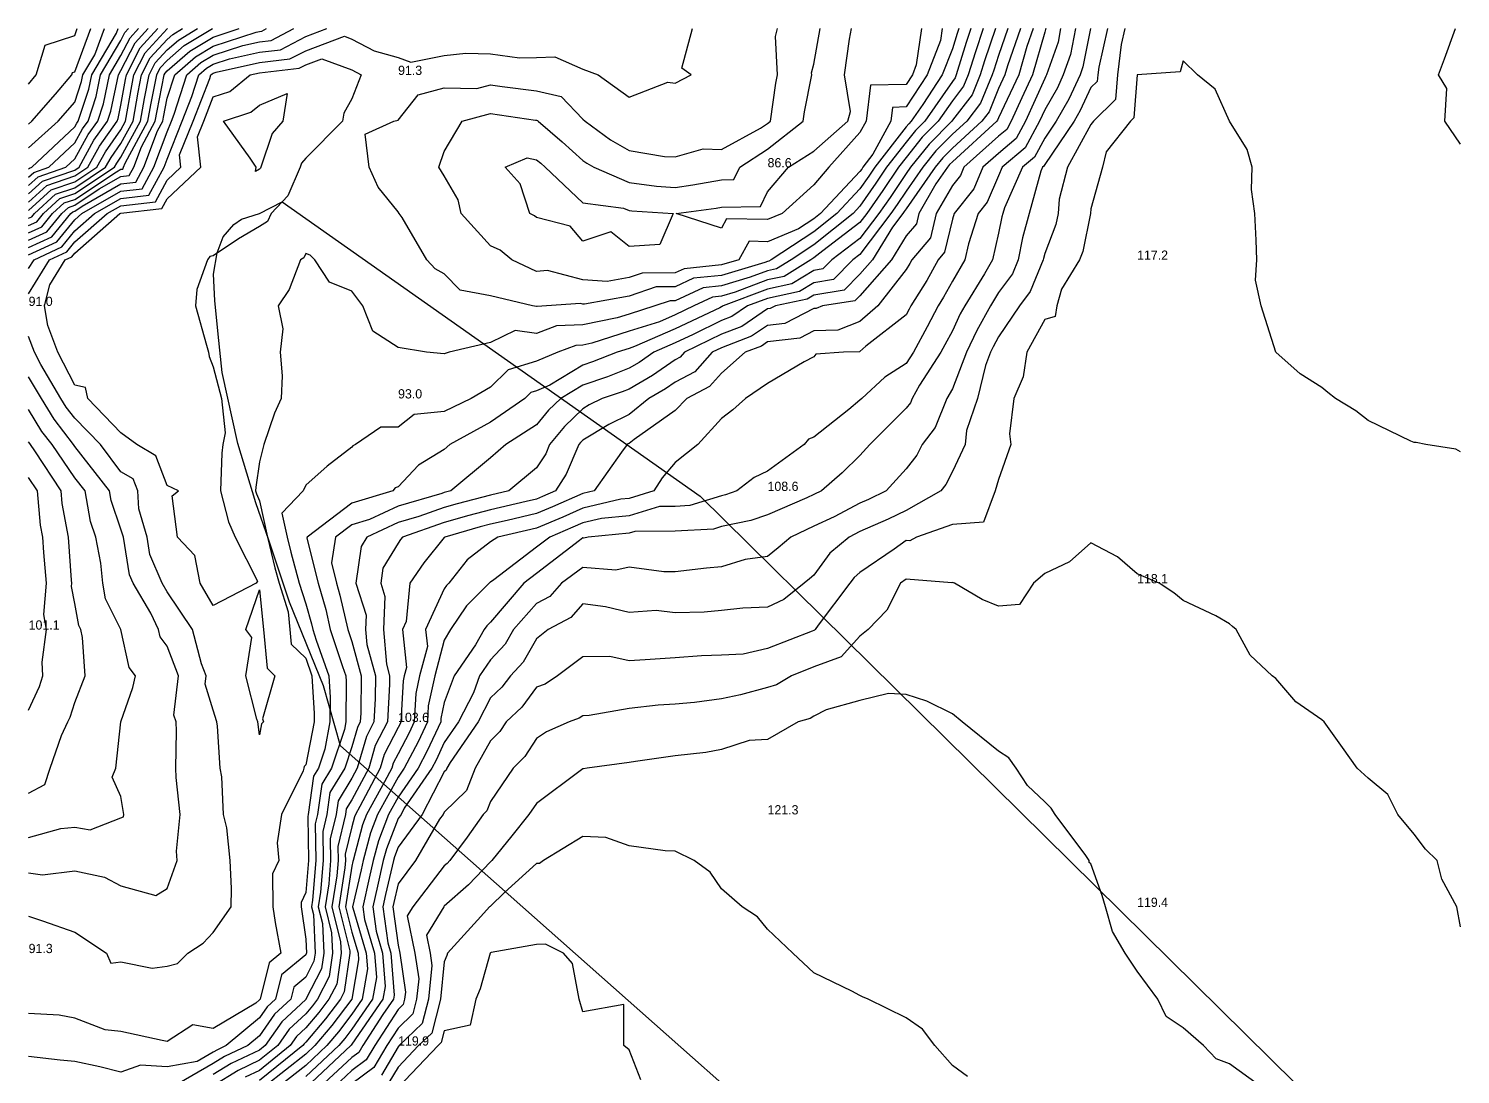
# Model space of a CAD drawing. Extents: x 0 to 155, y 0 to 170.
# Drawn here: x 0 to 155, y 56.9 to 170 of the extents above; entities that cross this region are included whole.
import ezdxf

# ---------------------------------------------------------------- set-up
doc = ezdxf.new("R2010")
doc.units = 0
for name, color, linetype in [('CONTOURS_MAJEURES', 3, 'CONTINUOUS'), ('CONTOURS_MINEURES', 8, 'CONTINUOUS'), ('PARCELLE', 4, 'CONTINUOUS'), ('POINTS_COTES', 7, 'CONTINUOUS')]:
    doc.layers.add(name, color=color, linetype=linetype)

msp = doc.modelspace()

# ---------------------------------------------------------------- linework, layer by layer
at = {"layer": 'CONTOURS_MAJEURES'}
for points in [[(0.004, 147.109), (1.967, 148.032), (3.584, 149.996), (4.322, 150.672), (4.997, 150.904), (7.656, 152.658), (10, 154.005), (10.896, 154.108), (11.385, 155.004), (12.206, 157.206), (13.715, 160), (13.906, 161.096), (14.692, 164.996), (14.797, 165.204), (15.004, 165.429), (17.444, 167.556), (19.997, 169.093), (22.79, 170.004)], [(0.004, 151.227), (1.973, 153.029), (4.997, 154.067), (6.417, 155.004), (7.693, 157.308), (9.604, 160), (9.702, 160.298), (10, 161.727), (10.486, 164.511), (10.584, 164.996), (12.07, 167.933), (13.977, 170.004)], [(0.004, 157.101), (3.19, 160), (4.997, 162.047), (5.725, 164.27), (5.876, 164.996), (7.156, 167.158), (8.222, 170.004)], [(107.378, 170.004), (105.976, 165.971), (105.697, 164.996), (105.004, 163.521), (103.983, 161.02), (103.192, 160), (100.001, 157.089), (98.967, 156.036), (98.133, 155.004), (94.997, 150.521), (94.787, 150.207), (94.64, 149.996), (93.536, 148.534), (91.365, 145), (90.004, 143.447), (88.302, 141.703), (85.001, 141.189), (84.267, 140.736), (80.839, 140.003), (80.284, 139.716), (79.997, 139.683), (77.2, 137.801), (75.004, 136.962), (70.992, 134.996), (70.526, 134.471), (70.001, 134.195), (67.531, 132.466), (64.997, 131.019), (64.264, 130.733), (62.084, 129.999), (60.692, 129.311), (60.004, 128.891), (58.024, 126.981), (56.405, 125.003), (55.986, 124.017), (55.001, 122.485), (52.005, 119.996), (49.997, 119.532), (46.396, 118.603), (45.004, 118.201), (42.228, 117.224), (40, 116.582), (36.621, 114.999), (36.007, 113.991), (35.44, 110.003), (36.557, 106.556), (36.487, 104.995), (36.626, 103.369), (37.541, 99.999), (37.518, 97.52), (37.377, 95.002), (36.563, 93.435), (35.57, 89.995), (34.997, 88.921), (33.51, 86.487), (33.301, 84.999), (32.659, 82.342), (32.695, 80.002), (32.485, 77.483), (32.1, 74.995), (32.795, 72.201), (32.891, 69.998), (32.529, 67.471), (31.266, 65.002), (30.718, 64.286), (30.004, 63.438), (28.22, 61.779), (26.969, 59.994), (25, 58.404), (22.683, 57.312), (19.997, 55.645)], [(114.945, 170.004), (114.128, 165.87), (113.825, 164.996), (112.613, 162.384), (111.243, 160), (109.997, 158.173), (108.889, 156.113), (107.582, 155.004), (105.633, 150.627), (105.461, 149.996), (105.363, 149.637), (105.004, 147.864), (104.358, 145), (103.468, 143.465), (101.345, 140.003), (100.861, 139.142), (100.001, 137.305), (99.197, 135.8), (98.765, 134.996), (96.451, 131.451), (95.639, 129.999), (95.454, 129.543), (94.997, 128.944), (91.083, 125.003), (90.004, 123.819), (88.061, 121.94), (85.847, 119.996), (85.001, 119.602), (84.253, 119.249), (79.997, 117.423), (78.19, 116.807), (75.004, 116.148), (74.128, 115.874), (70.001, 115.642), (65.617, 115.619), (64.997, 115.431), (60.58, 114.999), (60.108, 114.895), (60.004, 114.904), (59.629, 114.624), (55.001, 111.056), (53.619, 110.003), (49.997, 105.797), (49.594, 105.399), (49.323, 104.995), (48.362, 103.359), (46.055, 99.999), (45.004, 97.1), (44.63, 95.376), (44.61, 95.002), (43.139, 91.861), (42.156, 89.995), (40, 86.863), (38.971, 84.999), (37.866, 82.134), (37.311, 80.002), (36.877, 78.121), (36.165, 74.995), (36.353, 73.64), (37.441, 69.998), (37.645, 67.354), (37.243, 65.002), (34.997, 61.756), (34.234, 60.76), (33.59, 59.994), (30.004, 56.637)], [(100.69, 170.004), (100.515, 169.489), (100.001, 167.816), (98.914, 164.996), (96.793, 161.793), (95.546, 160), (95.274, 159.723), (94.997, 159.381), (91.6, 155.004), (90.958, 154.047), (90.004, 152.673), (87.485, 149.996), (85.001, 148.012), (80.385, 145), (80.145, 144.852), (79.997, 144.82), (79.709, 144.711), (75.004, 143.314), (71.995, 143.008), (70.001, 142.068), (67.939, 142.062), (64.997, 141.069), (60.189, 140.188), (60.004, 140.2), (59.737, 140.27), (56.054, 140.003), (55.043, 139.961), (55.001, 139.945), (54.546, 140.003), (49.997, 141.095), (46.707, 141.707), (45.004, 143.491), (44.028, 144.025), (43.098, 145), (40.429, 149.568), (40.12, 149.996), (40, 150.189), (37.844, 152.845), (36.873, 155.004), (36.426, 158.572), (39.546, 160), (40, 160.114), (42.172, 162.828), (45.004, 163.612), (48.537, 163.536), (49.997, 163.926), (51.252, 163.743), (55.001, 163.268), (57.671, 162.666), (60.004, 160.213), (60.246, 160), (62.992, 157.994), (64.997, 156.837), (68.829, 156.173), (70.001, 156.14), (73.01, 156.995), (75.004, 156.938), (79.25, 159.253), (79.997, 159.736), (80.333, 160), (80.886, 164.109), (81.057, 164.996), (80.857, 169.143), (81.076, 170.004)], [(35.998, 164.996), (34.997, 162.418), (34.131, 160.866), (33.978, 160), (30.004, 155.996), (29.542, 155.465), (29.387, 155.004), (28.068, 151.934), (26.266, 149.996), (25.864, 149.134), (25, 148.596), (22.739, 147.258), (19.997, 145.433), (19.624, 145.373), (19.373, 145), (18.226, 141.775), (18.062, 140.003), (19.245, 135.75), (19.459, 134.996), (19.552, 134.55), (19.997, 133.406), (20.869, 129.999), (21.28, 126.285), (21.036, 125.003), (20.901, 124.098), (20.761, 119.996), (21.644, 116.645), (22.378, 114.999), (24.781, 110.222), (24.648, 110.003), (19.997, 107.608), (18.57, 110.003), (18.011, 113.012), (16.109, 114.999), (15.536, 119.463), (16.229, 119.996), (15.004, 120.582), (13.79, 123.788), (11.713, 125.003), (10, 126.29), (6.43, 129.999), (6.178, 131.179), (4.997, 131.452), (3.172, 134.996), (2.098, 137.903), (1.735, 140.003), (2.301, 142.303), (3.966, 145), (4.667, 145.329), (4.997, 145.73), (9.89, 149.996), (10, 150.059), (14.434, 150.566), (15.004, 151.609), (18.644, 155.004), (18.29, 158.293), (18.969, 160), (19.997, 162.625), (21.789, 163.207), (23.995, 164.996), (25, 165.221), (29.285, 165.716), (30.004, 166.088), (31.745, 166.743), (34.997, 165.532), (35.998, 164.996)], [(0.004, 96.265), (1.178, 98.824), (1.552, 99.999), (1.475, 101.471), (1.944, 104.995), (1.633, 106.629), (1.938, 110.003), (1.653, 113.349), (1.538, 114.999), (1.293, 116.289), (0.962, 119.996), (0.004, 121.457)], [(25.332, 95.333), (25.429, 95.002), (25.208, 94.795), (25, 93.594), (24.802, 95.002), (24.712, 95.291), (23.499, 99.999), (24.152, 104.148), (23.529, 104.995), (25, 109.287), (25.429, 104.995), (25.823, 100.821), (26.659, 99.999), (25.332, 95.333)], [(134.188, 54.998), (130.001, 58.011), (128.548, 58.544), (127.186, 59.994), (124.997, 61.906), (123.132, 63.131), (122.259, 65.002), (120.004, 68.043), (118.699, 69.998), (117.342, 72.336), (116.59, 74.995), (116.218, 76.213), (115.001, 79.657), (114.805, 79.806), (114.801, 80.002), (114.445, 80.557), (111.141, 84.999), (110.681, 85.682), (109.997, 86.377), (108.125, 88.121), (106.913, 89.995), (106.123, 91.117), (105.004, 91.829), (101.054, 95.002), (100.001, 95.871), (97.232, 97.234), (94.997, 97.987), (93.086, 98.087), (90.004, 97.316), (86.331, 96.331), (85.001, 95.616), (84.619, 95.384), (83.306, 95.002), (79.997, 93.119), (77.99, 92.99), (75.004, 92.018), (73.318, 91.683), (70.001, 91.338), (65.712, 90.71), (64.997, 90.606), (60.458, 89.995), (60.07, 89.929), (60.004, 89.931), (59.718, 89.71), (55.001, 86.193), (54.162, 84.999), (52.308, 82.69), (50.149, 80.002), (49.997, 79.859), (47.628, 77.37), (45.004, 75.082), (44.937, 74.995), (43.072, 71.928), (43.479, 69.998), (43.67, 68.666), (43.291, 65.002), (42.618, 62.382), (40.116, 59.994), (40, 59.873), (38.192, 56.803)]]:
    msp.add_lwpolyline(points, dxfattribs=at)
at = {"layer": 'CONTOURS_MINEURES'}
for points in [[(102.015, 170.004), (101.505, 168.498), (100.428, 164.996), (100.304, 164.693), (100.001, 164.302), (97.009, 160), (96.013, 158.986), (94.997, 157.729), (92.882, 155.004), (91.723, 153.279), (90.004, 150.801), (89.247, 149.996), (85.001, 146.604), (82.542, 145), (80.97, 144.028), (79.997, 143.821), (78.106, 143.107), (75.004, 142.186), (73.02, 141.984), (70.001, 140.561), (69.444, 140.559), (67.797, 140.003), (64.997, 139.13), (63.711, 138.714), (60.004, 137.972), (57.149, 137.853), (55.001, 137.034), (52.666, 137.333), (49.997, 136.057), (45.524, 134.996), (45.004, 134.811), (43.08, 134.996), (40, 135.523), (37.278, 137.279), (36.177, 140.003), (34.997, 141.593), (32.581, 142.582), (30.985, 145), (30.494, 145.49), (30.004, 145.678), (29.788, 145.215), (29.442, 145), (28.225, 141.78), (27.002, 140.003), (27.528, 137.525), (27.25, 134.996), (27.46, 132.455), (27.341, 129.999), (26.604, 128.398), (25.479, 125.003), (25, 123.143), (24.594, 120.402), (24.58, 119.996), (24.668, 119.664), (25, 118.918), (25.85, 114.999), (26.665, 111.665), (27.126, 110.003), (28.098, 106.903), (28.288, 104.995), (28.436, 103.43), (30.004, 101.889), (30.675, 99.999), (30.909, 95.908), (30.899, 95.002), (30.004, 90.353), (29.82, 90.18), (29.788, 89.995), (29.718, 89.71), (27.368, 84.999), (26.926, 81.926), (27.093, 80.002), (26.421, 78.58), (26.454, 74.995), (26.692, 73.306), (27.291, 69.998), (26.042, 68.958), (25.058, 65.002), (25.028, 64.974), (25, 64.934), (24.598, 64.599), (19.997, 61.858), (17.778, 62.22), (15.004, 60.45), (14.448, 60.551), (10, 61.518), (8.283, 61.713), (4.997, 62.944), (3.299, 63.299), (0.004, 63.476)], [(0.004, 141.317), (2.276, 145), (4.127, 145.87), (4.997, 146.926), (8.518, 149.996), (10, 150.848), (13.726, 151.275), (15.004, 153.612), (16.496, 155.004), (16.352, 156.352), (17.801, 160), (19.603, 164.602), (19.729, 164.996), (19.872, 165.121), (19.997, 165.196), (20.293, 165.293), (25, 166.344), (28.279, 166.723), (30.004, 167.615), (34.181, 169.186), (34.997, 168.882), (37.409, 167.59), (40, 166.884), (41.397, 166.394), (45.004, 167.111), (47.337, 167.337), (49.997, 167.29), (53.15, 166.849), (55.001, 166.895), (56.955, 166.952), (60.004, 165.615), (61.668, 164.996), (64.997, 162.589), (69.216, 164.213), (70.001, 164.108), (71.741, 164.996), (70.728, 165.725), (71.869, 170.004)], [(103.341, 170.004), (102.495, 167.508), (101.723, 164.996), (101.224, 163.775), (100.001, 162.198), (98.472, 160), (96.751, 158.249), (94.997, 156.077), (94.164, 155.004), (92.489, 152.511), (90.744, 149.996), (90.004, 149.016), (85.987, 145.985), (85.001, 145.197), (84.699, 145), (81.794, 143.205), (79.997, 142.821), (76.503, 141.503), (75.004, 141.058), (74.046, 140.961), (72.015, 140.003), (70.001, 139.047), (68.301, 138.303), (64.997, 137.272), (60.975, 135.97), (60.004, 135.776), (59.256, 135.744), (57.292, 134.996), (55.001, 134.035), (51.918, 133.078), (49.997, 131.206), (47.917, 129.999), (45.004, 128.6), (41.753, 128.25), (40, 126.893), (38.12, 126.881), (35.388, 125.003), (35.111, 124.889), (34.997, 124.734), (32.334, 122.666), (30.004, 120.622), (29.713, 119.996), (27.414, 117.585), (27.975, 114.999), (28.373, 113.371), (29.306, 110.003), (30.004, 107.777), (30.621, 105.614), (30.763, 104.995), (31.145, 103.853), (32.514, 99.999), (32.648, 97.649), (32.621, 95.002), (32.052, 92.049), (31.373, 89.995), (30.854, 89.145), (30.272, 84.999), (30.219, 84.783), (30.292, 80.002), (30.004, 76.536), (29.51, 75.489), (29.514, 74.995), (30.004, 71.519), (30.07, 69.998), (30.062, 69.941), (30.004, 69.828), (27.369, 67.633), (26.715, 65.002), (25.826, 64.175), (25, 62.997), (21.393, 59.994), (20.445, 59.547), (19.997, 59.269), (18.265, 58.262), (15.004, 57.712), (12.112, 57.886), (10, 57.102), (7.707, 57.704), (4.997, 58.257), (3.404, 58.401), (0.004, 58.797)], [(0.004, 144.055), (0.587, 145), (3.587, 146.41), (4.997, 148.123), (7.145, 149.996), (10, 151.638), (13.019, 151.983), (14.67, 155.004), (15.004, 155.9), (16.633, 160), (17.683, 162.681), (18.424, 164.996), (19.265, 165.73), (19.997, 166.17), (21.737, 166.738), (25, 167.466), (27.273, 167.729), (30.004, 169.141), (32.297, 170.004)], [(0.004, 145.52), (3.047, 146.951), (4.997, 149.32), (5.772, 149.996), (10, 152.427), (12.311, 152.691), (13.575, 155.004), (15.004, 158.839), (15.465, 160), (15.762, 160.759), (17.119, 164.996), (18.658, 166.339), (19.997, 167.145), (23.181, 168.183), (25, 168.589), (26.268, 168.736), (28.72, 170.004)], [(0.004, 146.314), (2.507, 147.491), (4.568, 149.996), (4.792, 150.201), (4.997, 150.271), (5.803, 150.803), (10, 153.216), (11.603, 153.399), (12.48, 155.004), (13.949, 158.947), (14.518, 160), (14.59, 160.413), (15.004, 162.468), (15.813, 164.996), (18.051, 166.948), (19.997, 168.119), (24.625, 169.628), (25, 169.712), (25.262, 169.742), (25.768, 170.004)], [(0.004, 147.109), (1.967, 148.032), (3.584, 149.996), (4.322, 150.672), (4.997, 150.904), (7.656, 152.658), (10, 154.005), (10.896, 154.108), (11.385, 155.004), (12.206, 157.206), (13.715, 160), (13.906, 161.096), (14.692, 164.996), (14.797, 165.204), (15.004, 165.429), (17.444, 167.556), (19.997, 169.093), (22.79, 170.004)], [(0.004, 147.903), (1.427, 148.572), (2.599, 149.996), (3.852, 151.144), (4.997, 151.537), (9.509, 154.512), (10, 154.794), (10.188, 154.816), (10.29, 155.004), (10.462, 155.465), (12.912, 160), (13.222, 161.779), (13.87, 164.996), (14.251, 165.75), (15.004, 166.567), (16.837, 168.165), (19.892, 170.004)], [(0.004, 148.697), (0.887, 149.113), (1.614, 149.996), (3.383, 151.615), (4.997, 152.169), (9.295, 155.004), (9.546, 155.457), (10, 156.097), (12.109, 160), (12.538, 162.462), (13.048, 164.996), (13.706, 166.295), (15.004, 167.705), (16.23, 168.774), (18.273, 170.004)], [(0.004, 149.492), (0.347, 149.653), (0.629, 149.996), (2.913, 152.086), (4.997, 152.802), (8.336, 155.004), (8.929, 156.074), (10, 157.584), (11.305, 160), (11.854, 163.145), (12.227, 164.996), (13.161, 166.841), (15.004, 168.843), (15.623, 169.383), (16.655, 170.004)], [(0.004, 150.325), (2.443, 152.558), (4.997, 153.435), (7.376, 155.004), (8.311, 156.691), (10, 159.071), (10.502, 160), (11.17, 163.828), (11.405, 164.996), (12.615, 167.387), (15.004, 169.981), (15.016, 169.992), (15.036, 170.004)], [(0.004, 151.227), (1.973, 153.029), (4.997, 154.067), (6.417, 155.004), (7.693, 157.308), (9.604, 160), (9.702, 160.298), (10, 161.727), (10.486, 164.511), (10.584, 164.996), (12.07, 167.933), (13.977, 170.004)], [(0.004, 152.128), (1.503, 153.5), (4.997, 154.7), (5.457, 155.004), (7.075, 157.924), (8.549, 160), (8.907, 161.092), (9.722, 164.996), (10, 165.467), (11.525, 168.478), (12.929, 170.004)], [(0.004, 153.029), (1.033, 153.971), (4.039, 155.004), (4.997, 155.904), (6.458, 158.541), (7.493, 160), (8.111, 161.887), (8.76, 164.996), (10, 167.09), (10.979, 169.024), (11.881, 170.004)], [(0.004, 153.931), (0.563, 154.443), (2.196, 155.004), (4.997, 157.636), (5.84, 159.158), (6.438, 160), (7.316, 162.681), (7.799, 164.996), (10, 168.713), (10.434, 169.57), (10.833, 170.004)], [(0.004, 154.832), (0.093, 154.914), (0.354, 155.004), (4.997, 159.368), (5.222, 159.775), (5.382, 160), (6.52, 163.475), (6.838, 164.996), (9.516, 169.52), (9.698, 170.004)], [(0.004, 157.101), (3.19, 160), (4.997, 162.047), (5.725, 164.27), (5.876, 164.996), (7.156, 167.158), (8.222, 170.004)], [(0.004, 159.689), (0.345, 160), (2.926, 162.925), (4.67, 164.996), (4.746, 165.248), (4.997, 165.332), (6.746, 170.004)], [(0.004, 164.015), (0.83, 164.996), (1.801, 168.202), (4.997, 169.274), (5.27, 170.004)], [(104.666, 170.004), (103.485, 166.517), (103.017, 164.996), (102.144, 162.856), (100.001, 160.095), (99.935, 160), (97.49, 157.511), (95.464, 155.004), (94.997, 154.336), (93.255, 151.743), (92.043, 149.996), (90.004, 147.296), (86.961, 145), (85.993, 144.009), (85.001, 143.854), (82.618, 142.382), (79.997, 141.822), (75.176, 140.003), (75.073, 139.934), (75.004, 139.908), (74.817, 139.816), (70.001, 137.53), (65.604, 135.603), (64.997, 135.414), (63.706, 134.996), (61.043, 133.956), (60.004, 133.607), (56.438, 131.435), (55.001, 130.832), (54.364, 130.635), (53.712, 129.999), (49.997, 127.45), (45.613, 125.003), (45.004, 124.495), (42.219, 122.783), (40, 120.448), (39.681, 120.316), (39.445, 119.996), (34.997, 118.682), (30.143, 114.999), (30.124, 114.88), (31.354, 110.003), (32.165, 107.162), (32.662, 104.995), (33.998, 100.998), (34.353, 99.999), (34.388, 99.39), (34.343, 95.002), (34.186, 94.189), (32.8, 89.995), (31.739, 88.259), (31.281, 84.999), (31.033, 83.969), (31.093, 80.002), (30.738, 75.731), (30.624, 74.995), (30.83, 74.169), (31.01, 69.998), (30.884, 69.118), (30.004, 67.397), (28.697, 66.307), (28.372, 65.002), (26.624, 63.377), (25, 61.06), (23.72, 59.994), (21.191, 58.802), (19.997, 58.061), (15.379, 55.374)], [(106.018, 170.004), (105.004, 167.089), (104.475, 165.526), (104.312, 164.996), (103.064, 161.938), (101.56, 160), (100.001, 158.578), (98.228, 156.774), (96.798, 155.004), (94.997, 152.428), (94.021, 150.975), (93.342, 149.996), (90.004, 145.576), (89.241, 145), (87.148, 142.856), (85.001, 142.522), (83.443, 141.559), (79.997, 140.823), (77.825, 140.003), (76.137, 138.867), (75.004, 138.435), (71.933, 136.93), (70.001, 136.013), (67.681, 134.996), (66.103, 133.891), (64.997, 133.259), (62.654, 132.345), (60.004, 131.453), (57.617, 129.999), (56.286, 128.716), (55.001, 127.144), (51.675, 125.003), (49.997, 123.58), (45.704, 119.996), (45.148, 119.852), (45.004, 119.811), (44.718, 119.71), (40, 118.351), (36.898, 116.898), (34.997, 116.336), (33.235, 114.999), (32.779, 112.222), (33.339, 110.003), (33.708, 108.71), (34.56, 104.995), (34.997, 103.689), (35.999, 99.999), (35.962, 95.966), (35.908, 95.002), (35.596, 94.403), (34.997, 92.326), (34.227, 89.995), (32.624, 87.373), (32.291, 84.999), (31.846, 83.155), (31.894, 80.002), (31.611, 76.607), (31.362, 74.995), (31.812, 73.185), (31.95, 69.998), (31.707, 68.294), (30.023, 65.002), (30.015, 64.991), (30.004, 64.979), (27.422, 62.578), (25.611, 59.994), (25, 59.501), (21.937, 58.057), (19.997, 56.853)], [(107.378, 170.004), (105.976, 165.971), (105.697, 164.996), (105.004, 163.521), (103.983, 161.02), (103.192, 160), (100.001, 157.089), (98.967, 156.036), (98.133, 155.004), (94.997, 150.521), (94.787, 150.207), (94.64, 149.996), (93.536, 148.534), (91.365, 145), (90.004, 143.447), (88.302, 141.703), (85.001, 141.189), (84.267, 140.736), (80.839, 140.003), (80.284, 139.716), (79.997, 139.683), (77.2, 137.801), (75.004, 136.962), (70.992, 134.996), (70.526, 134.471), (70.001, 134.195), (67.531, 132.466), (64.997, 131.019), (64.264, 130.733), (62.084, 129.999), (60.692, 129.311), (60.004, 128.891), (58.024, 126.981), (56.405, 125.003), (55.986, 124.017), (55.001, 122.485), (52.005, 119.996), (49.997, 119.532), (46.396, 118.603), (45.004, 118.201), (42.228, 117.224), (40, 116.582), (36.621, 114.999), (36.007, 113.991), (35.44, 110.003), (36.557, 106.556), (36.487, 104.995), (36.626, 103.369), (37.541, 99.999), (37.518, 97.52), (37.377, 95.002), (36.563, 93.435), (35.57, 89.995), (34.997, 88.921), (33.51, 86.487), (33.301, 84.999), (32.659, 82.342), (32.695, 80.002), (32.485, 77.483), (32.1, 74.995), (32.795, 72.201), (32.891, 69.998), (32.529, 67.471), (31.266, 65.002), (30.718, 64.286), (30.004, 63.438), (28.22, 61.779), (26.969, 59.994), (25, 58.404), (22.683, 57.312), (19.997, 55.645)], [(108.739, 170.004), (108.065, 168.066), (107.188, 164.996), (105.004, 160.349), (104.903, 160.101), (104.825, 160), (100.001, 155.599), (99.705, 155.299), (99.467, 155.004), (98.222, 153.223), (96.366, 149.996), (96.105, 148.89), (94.997, 147.581), (93.411, 145), (90.004, 141.112), (89.456, 140.551), (85.942, 140.003), (85.258, 139.745), (85.001, 139.737), (81.88, 138.119), (79.997, 137.901), (78.264, 136.734), (75.004, 135.489), (73.997, 134.996), (72.12, 132.88), (70.001, 131.77), (68.958, 131.04), (67.136, 129.999), (64.997, 128.276), (62.807, 127.194), (60.004, 125.481), (59.761, 125.246), (59.562, 125.003), (58.2, 121.801), (57.038, 119.996), (55.619, 119.378), (55.001, 119.114), (53.855, 118.851), (49.997, 117.961), (47.644, 117.354), (45.004, 116.592), (40.48, 114.999), (40.264, 114.736), (40, 114.347), (38.356, 111.645), (38.122, 110.003), (38.582, 108.584), (38.423, 104.995), (38.742, 101.256), (39.083, 99.999), (39.074, 99.074), (38.847, 95.002), (37.53, 92.467), (36.816, 89.995), (34.997, 86.586), (34.395, 85.601), (34.31, 84.999), (33.472, 81.528), (33.495, 80.002), (33.359, 78.359), (32.838, 74.995), (33.778, 71.218), (33.831, 69.998), (33.352, 66.648), (32.51, 65.002), (31.421, 63.581), (30.004, 61.897), (29.018, 60.981), (28.327, 59.994), (25, 57.307), (23.43, 56.567)], [(110.118, 170.004), (110.098, 169.903), (109.997, 169.613), (108.678, 164.996), (107.508, 162.505), (106.372, 160), (105.893, 159.111), (105.004, 158.356), (101.244, 155.004), (100.873, 154.13), (100.001, 153.033), (98.254, 149.996), (97.633, 147.364), (95.631, 145), (95.408, 144.589), (94.997, 143.934), (91.939, 140.003), (90.004, 138.307), (87.602, 137.4), (85.001, 137.312), (83.476, 136.521), (79.997, 136.119), (79.327, 135.668), (77.568, 134.996), (75.004, 132.743), (73.713, 131.288), (71.252, 129.999), (70.001, 128.696), (65.571, 125.576), (64.997, 125.114), (64.923, 125.077), (64.802, 125.003), (64.203, 124.206), (61.228, 119.996), (60.004, 119.703), (56.724, 118.275), (55.001, 117.541), (51.808, 116.808), (49.997, 116.39), (48.892, 116.105), (45.06, 114.999), (45.029, 114.975), (45.004, 114.944), (42.772, 112.232), (41.262, 110.003), (40.862, 105.857), (40.463, 104.995), (40.913, 100.91), (40.67, 99.999), (40.551, 99.449), (40.309, 95.002), (40.21, 94.792), (40, 94.394), (38.497, 91.5), (38.063, 89.995), (35.851, 85.851), (35.38, 84.999), (35.273, 84.722), (34.997, 83.661), (34.285, 80.714), (34.296, 80.002), (34.232, 79.236), (33.576, 74.995), (34.761, 70.234), (34.771, 69.998), (34.174, 65.825), (33.753, 65.002), (32.124, 62.876), (30.004, 60.357), (29.816, 60.182), (29.685, 59.994), (25, 56.21)], [(111.727, 170.004), (111.441, 168.559), (110.205, 164.996), (110.139, 164.854), (109.997, 164.607), (107.908, 160), (106.892, 158.111), (105.004, 156.509), (103.316, 155.004), (102.328, 152.675), (100.197, 149.996), (100.001, 149.397), (99.16, 145.839), (98.45, 145), (97.234, 142.766), (95.502, 140.003), (95.326, 139.674), (94.997, 139.063), (90.644, 135.638), (90.004, 135.077), (89.946, 135.055), (88.217, 134.996), (85.224, 134.773), (85.001, 134.512), (83.977, 133.974), (79.997, 131.604), (77.603, 129.999), (76.22, 128.782), (75.004, 127.817), (72.45, 125.003), (70.001, 123.074), (68.6, 121.397), (67.67, 119.996), (64.997, 119.188), (64.102, 119.1), (60.004, 118.119), (57.828, 117.172), (55.001, 115.967), (50.785, 114.999), (49.997, 114.497), (47.476, 112.525), (45.486, 110.003), (45.243, 109.763), (45.004, 109.407), (42.965, 104.995), (43.167, 103.161), (42.324, 99.999), (41.911, 98.091), (41.742, 95.002), (41.187, 93.815), (40, 91.565), (39.464, 90.532), (39.309, 89.995), (38.519, 88.516), (36.577, 84.999), (36.138, 83.86), (35.133, 80.002), (35.107, 79.892), (34.997, 79.406), (34.314, 74.995), (34.997, 72.252), (35.67, 69.998), (35.726, 69.27), (34.997, 65.002), (32.827, 62.17), (30.996, 59.994), (30.004, 59.066), (25.604, 55.601)], [(113.336, 170.004), (112.784, 167.214), (112.015, 164.996), (111.376, 163.619), (109.997, 161.219), (109.444, 160), (107.89, 157.112), (105.407, 155.004), (105.004, 154.1), (103.783, 151.219), (102.81, 149.996), (101.746, 146.743), (101.353, 145), (100.001, 142.67), (99.06, 140.942), (98.471, 140.003), (97.262, 137.737), (95.786, 134.996), (94.997, 133.787), (92.701, 132.297), (90.206, 129.999), (90.004, 129.796), (88.797, 128.793), (85.001, 125.8), (84.412, 125.591), (83.942, 125.003), (79.997, 122.132), (78.56, 121.436), (76.687, 119.996), (75.432, 119.568), (75.004, 119.479), (71.588, 118.41), (70.001, 118.321), (68.315, 118.312), (64.997, 117.31), (62.022, 117.019), (60.004, 116.535), (58.933, 116.069), (56.422, 114.999), (55.001, 113.903), (50.359, 110.364), (49.997, 110.134), (49.923, 110.076), (49.866, 110.003), (47.419, 107.581), (45.678, 104.995), (45.004, 103.847), (43.979, 99.999), (43.27, 96.734), (43.176, 95.002), (42.163, 92.838), (40.664, 89.995), (40, 89.03), (37.774, 84.999), (37.002, 82.997), (36.222, 80.002), (35.992, 79.006), (35.078, 74.995), (35.091, 74.9), (36.555, 69.998), (36.686, 68.312), (36.12, 65.002), (34.997, 63.379), (33.531, 61.465), (32.293, 59.994), (30.004, 57.851), (26.38, 54.998)], [(114.945, 170.004), (114.128, 165.87), (113.825, 164.996), (112.613, 162.384), (111.243, 160), (109.997, 158.173), (108.889, 156.113), (107.582, 155.004), (105.633, 150.627), (105.461, 149.996), (105.363, 149.637), (105.004, 147.864), (104.358, 145), (103.468, 143.465), (101.345, 140.003), (100.861, 139.142), (100.001, 137.305), (99.197, 135.8), (98.765, 134.996), (96.451, 131.451), (95.639, 129.999), (95.454, 129.543), (94.997, 128.944), (91.083, 125.003), (90.004, 123.819), (88.061, 121.94), (85.847, 119.996), (85.001, 119.602), (84.253, 119.249), (79.997, 117.423), (78.19, 116.807), (75.004, 116.148), (74.128, 115.874), (70.001, 115.642), (65.617, 115.619), (64.997, 115.431), (60.58, 114.999), (60.108, 114.895), (60.004, 114.904), (59.629, 114.624), (55.001, 111.056), (53.619, 110.003), (49.997, 105.797), (49.594, 105.399), (49.323, 104.995), (48.362, 103.359), (46.055, 99.999), (45.004, 97.1), (44.63, 95.376), (44.61, 95.002), (43.139, 91.861), (42.156, 89.995), (40, 86.863), (38.971, 84.999), (37.866, 82.134), (37.311, 80.002), (36.877, 78.121), (36.165, 74.995), (36.353, 73.64), (37.441, 69.998), (37.645, 67.354), (37.243, 65.002), (34.997, 61.756), (34.234, 60.76), (33.59, 59.994), (30.004, 56.637)], [(116.806, 170.004), (115.851, 165.847), (115.746, 164.996), (115.693, 164.305), (115.001, 163.63), (113.85, 161.149), (113.19, 160), (109.997, 155.318), (109.887, 155.114), (109.758, 155.004), (109.565, 154.57), (108.314, 149.996), (107.607, 147.391), (107.123, 145), (106.506, 143.497), (105.004, 141.45), (104.117, 140.003), (102.636, 137.366), (101.525, 134.996), (100.001, 131.046), (99.415, 129.999), (98.145, 126.857), (96.728, 125.003), (96.146, 123.854), (94.997, 122.373), (92.843, 119.996), (90.929, 119.071), (90.004, 118.666), (87.214, 117.209), (85.001, 116.18), (82.499, 114.999), (81.16, 113.838), (79.997, 112.897), (77.571, 112.571), (75.004, 111.791), (73.381, 111.624), (70.001, 111.24), (68.774, 111.227), (64.997, 111.739), (63.575, 111.425), (60.004, 111.721), (57.695, 110.003), (56.433, 108.569), (55.001, 107.812), (52.506, 104.995), (51.584, 103.411), (49.997, 101.711), (48.821, 99.999), (48.152, 98.152), (46.548, 95.002), (45.004, 92.782), (44.116, 90.884), (43.647, 89.995), (40.668, 85.665), (40.319, 84.999), (40, 84.564), (38.73, 81.271), (38.4, 80.002), (37.762, 77.235), (37.251, 74.995), (37.615, 72.38), (38.327, 69.998), (38.604, 66.396), (38.366, 65.002), (34.997, 60.132), (34.937, 60.054), (34.887, 59.994), (30.004, 55.423)], [(118.676, 170.004), (118.28, 168.278), (117.875, 164.996), (117.671, 162.33), (115.281, 160), (115.001, 159.643), (112.471, 155.004), (111.551, 151.551), (111.442, 149.996), (111.193, 148.802), (109.997, 145.683), (109.851, 145.146), (109.822, 145), (108.419, 141.583), (107.26, 140.003), (105.004, 136.649), (104.41, 135.591), (104.131, 134.996), (103.584, 133.577), (102.729, 129.999), (101.529, 126.529), (101.373, 125.003), (100.001, 122.102), (99.293, 120.704), (98.743, 119.996), (94.997, 117.884), (93.053, 116.945), (90.004, 115.61), (88.834, 114.999), (86.726, 113.277), (85.001, 110.883), (84.529, 110.474), (83.947, 110.003), (81.748, 108.25), (79.997, 107.438), (77.309, 107.306), (75.004, 107.072), (73.128, 106.873), (70.001, 106.793), (67.92, 107.078), (64.997, 106.843), (62.458, 107.456), (60.004, 107.766), (58.708, 106.293), (56.251, 104.995), (55.001, 103.991), (53.531, 101.467), (52.16, 99.999), (51.242, 98.755), (49.997, 97.595), (48.677, 95.002), (45.637, 90.63), (45.279, 89.995), (45.202, 89.797), (45.004, 89.604), (42.593, 84.999), (40, 81.461), (39.594, 80.408), (39.489, 80.002), (38.647, 76.35), (38.338, 74.995), (38.877, 71.12), (39.212, 69.998), (39.564, 65.438), (39.489, 65.002), (38.339, 63.339), (36.183, 59.994), (35.744, 59.249), (34.997, 58.698), (31, 54.998)], [(100.69, 170.004), (100.515, 169.489), (100.001, 167.816), (98.914, 164.996), (96.793, 161.793), (95.546, 160), (95.274, 159.723), (94.997, 159.381), (91.6, 155.004), (90.958, 154.047), (90.004, 152.673), (87.485, 149.996), (85.001, 148.012), (80.385, 145), (80.145, 144.852), (79.997, 144.82), (79.709, 144.711), (75.004, 143.314), (71.995, 143.008), (70.001, 142.068), (67.939, 142.062), (64.997, 141.069), (60.189, 140.188), (60.004, 140.2), (59.737, 140.27), (56.054, 140.003), (55.043, 139.961), (55.001, 139.945), (54.546, 140.003), (49.997, 141.095), (46.707, 141.707), (45.004, 143.491), (44.028, 144.025), (43.098, 145), (40.429, 149.568), (40.12, 149.996), (40, 150.189), (37.844, 152.845), (36.873, 155.004), (36.426, 158.572), (39.546, 160), (40, 160.114), (42.172, 162.828), (45.004, 163.612), (48.537, 163.536), (49.997, 163.926), (51.252, 163.743), (55.001, 163.268), (57.671, 162.666), (60.004, 160.213), (60.246, 160), (62.992, 157.994), (64.997, 156.837), (68.829, 156.173), (70.001, 156.14), (73.01, 156.995), (75.004, 156.938), (79.25, 159.253), (79.997, 159.736), (80.333, 160), (80.886, 164.109), (81.057, 164.996), (80.857, 169.143), (81.076, 170.004)], [(98.916, 170.004), (98.733, 168.736), (97.292, 164.996), (94.997, 161.531), (93.508, 161.491), (93.328, 160), (91.41, 156.411), (90.318, 155.004), (90.192, 154.815), (90.004, 154.545), (85.723, 149.996), (85.001, 149.419), (83.333, 148.331), (79.997, 146.96), (78, 146.998), (76.884, 145), (75.004, 144.441), (70.97, 144.032), (70.001, 143.575), (66.434, 143.565), (64.997, 143.08), (62.648, 142.649), (60.004, 142.823), (56.176, 143.826), (55.001, 143.741), (52.316, 145), (51.057, 146.058), (49.997, 146.507), (46.844, 149.996), (46.488, 151.485), (45.004, 154.098), (44.405, 155.004), (45.004, 156.702), (46.92, 160), (49.997, 160.822), (54.891, 160.109), (55.001, 160.095), (55.078, 160.078), (55.152, 160), (57.77, 157.769), (60.004, 155.755), (60.438, 155.438), (61.191, 155.004), (64.997, 153.355), (67.967, 152.968), (70.001, 152.835), (71.912, 153.091), (75.004, 153.641), (76.332, 153.672), (76.984, 155.004), (79.997, 156.952), (83.869, 160), (84.003, 160.996), (84.777, 164.996), (84.766, 165.231), (85.001, 166.152), (85.679, 170.004)], [(96.657, 170.004), (96.093, 166.093), (95.67, 164.996), (94.997, 163.98), (91.124, 163.876), (90.658, 160), (90.004, 158.776), (86.616, 155.004), (85.001, 153.106), (81.568, 149.996), (79.997, 149.351), (75.564, 149.436), (75.004, 148.433), (70.107, 149.996), (74.426, 150.575), (75.004, 150.678), (79.218, 150.778), (79.997, 152.368), (82.271, 155.004), (85.001, 156.733), (88.679, 160), (88.97, 161.033), (88.336, 164.996), (88.872, 168.871), (89.071, 170.004)], [(154.997, 157.502), (153.333, 160), (153.548, 163.546), (152.632, 164.996), (153.269, 166.73), (154.472, 170.004)], [(35.998, 164.996), (34.997, 162.418), (34.131, 160.866), (33.978, 160), (30.004, 155.996), (29.542, 155.465), (29.387, 155.004), (28.068, 151.934), (26.266, 149.996), (25.864, 149.134), (25, 148.596), (22.739, 147.258), (19.997, 145.433), (19.624, 145.373), (19.373, 145), (18.226, 141.775), (18.062, 140.003), (19.245, 135.75), (19.459, 134.996), (19.552, 134.55), (19.997, 133.406), (20.869, 129.999), (21.28, 126.285), (21.036, 125.003), (20.901, 124.098), (20.761, 119.996), (21.644, 116.645), (22.378, 114.999), (24.781, 110.222), (24.648, 110.003), (19.997, 107.608), (18.57, 110.003), (18.011, 113.012), (16.109, 114.999), (15.536, 119.463), (16.229, 119.996), (15.004, 120.582), (13.79, 123.788), (11.713, 125.003), (10, 126.29), (6.43, 129.999), (6.178, 131.179), (4.997, 131.452), (3.172, 134.996), (2.098, 137.903), (1.735, 140.003), (2.301, 142.303), (3.966, 145), (4.667, 145.329), (4.997, 145.73), (9.89, 149.996), (10, 150.059), (14.434, 150.566), (15.004, 151.609), (18.644, 155.004), (18.29, 158.293), (18.969, 160), (19.997, 162.625), (21.789, 163.207), (23.995, 164.996), (25, 165.221), (29.285, 165.716), (30.004, 166.088), (31.745, 166.743), (34.997, 165.532), (35.998, 164.996)], [(154.997, 124.212), (154.498, 124.502), (151.253, 125.003), (150.222, 125.22), (150.005, 125.241), (149.62, 125.387), (145.001, 127.601), (143.667, 128.667), (141.469, 129.999), (140.656, 130.657), (139.997, 131.189), (137.648, 132.645), (135.005, 134.996), (133.418, 140.003), (132.803, 142.801), (132.966, 145), (132.888, 147.114), (132.73, 149.996), (132.398, 152.604), (132.449, 155.004), (131.919, 156.919), (130.001, 160), (128.448, 163.446), (126.537, 164.996), (124.997, 166.537), (124.675, 165.319), (120.004, 164.996), (119.648, 160.355), (119.284, 160), (116.669, 156.669), (116.269, 155.004), (115.001, 150.497), (114.966, 149.996), (114.111, 145.888), (113.77, 145), (111.821, 141.825), (111.304, 140.003), (111.12, 138.88), (109.997, 138.543), (108.05, 134.996), (107.65, 132.348), (106.669, 129.999), (106.172, 126.171), (106.316, 125.003), (105.004, 121.247), (104.645, 119.996), (103.373, 116.628), (100.001, 116.36), (96.131, 114.999), (95.384, 114.613), (94.997, 114.642), (93.711, 113.712), (90.004, 111.174), (89.359, 110.647), (88.895, 110.003), (85.464, 105.459), (85.138, 104.995), (85.073, 104.923), (85.001, 104.897), (84.835, 104.83), (79.997, 102.964), (77.355, 102.352), (75.004, 102.233), (72.832, 102.168), (70.001, 101.945), (66.74, 101.739), (64.997, 101.604), (62.905, 102.092), (60.004, 102.032), (57.271, 99.999), (55.905, 99.095), (55.001, 98.75), (53.408, 96.592), (51.702, 95.002), (51.022, 93.977), (49.997, 92.945), (48.333, 89.995), (47.402, 87.596), (45.004, 85.259), (44.868, 84.999), (44.495, 84.491), (41.895, 80.002), (40, 77.498), (39.532, 75.464), (39.425, 74.995), (40, 70.857), (40.182, 69.998), (40.786, 65.787), (40.705, 65.002), (40.561, 64.441), (40, 63.906), (37.479, 59.994), (36.56, 58.434), (34.997, 57.28), (32.531, 54.998)], [(27.996, 162.991), (27.532, 160), (26.355, 158.647), (25.128, 155.004), (25.09, 154.914), (25, 154.818), (24.565, 154.568), (24.625, 155.004), (24, 156.003), (21.098, 160), (24.042, 160.957), (25, 161.733), (27.996, 162.991)], [(53.973, 156.03), (55.001, 155.822), (55.443, 155.445), (55.933, 155.004), (60.004, 151.155), (64.413, 150.582), (64.997, 150.329), (65.291, 150.291), (69.783, 149.996), (68.333, 146.665), (64.997, 146.45), (63.036, 148.033), (60.004, 147.022), (58.644, 148.638), (55.001, 149.585), (54.777, 149.773), (54.25, 149.996), (53.207, 153.208), (51.605, 155.004), (53.973, 156.03)], [(0.004, 73.995), (1.502, 73.496), (4.997, 72.255), (8.442, 69.998), (8.895, 68.894), (10, 69.039), (13.364, 68.361), (15.004, 68.596), (16.123, 68.878), (17.242, 69.998), (18.912, 71.084), (19.997, 72.219), (21.934, 74.995), (21.972, 76.971), (21.804, 80.002), (21.459, 83.538), (21.115, 84.999), (20.923, 89.07), (20.722, 89.995), (20.459, 94.54), (20.394, 95.002), (19.997, 96.269), (19.103, 99.104), (19.207, 99.999), (18.718, 101.278), (17.731, 104.995), (15.004, 109.075), (14.455, 110.003), (13.137, 113.135), (12.83, 114.999), (11.929, 118.07), (11.81, 119.996), (11.313, 121.309), (10, 122.077), (7.788, 125.003), (4.997, 127.858), (4.069, 129.071), (3.505, 129.999), (1.311, 133.688), (0.637, 134.996), (0.004, 136.711)], [(0.004, 78.684), (1.52, 78.481), (4.997, 78.881), (8.21, 78.211), (10, 77.268), (13.776, 76.224), (15.004, 76.983), (16.087, 80.002), (16.012, 81.011), (16.402, 84.999), (15.993, 89.006), (15.955, 89.995), (16.012, 93.992), (15.958, 95.002), (15.729, 95.728), (16.226, 99.999), (15.004, 103.2), (14.237, 104.229), (14.068, 104.995), (13.233, 106.767), (11.318, 110.003), (10.928, 110.929), (10.258, 114.999), (10, 115.876), (8.946, 118.943), (8.756, 119.996), (4.997, 124.8), (4.857, 125.003), (2.754, 127.755), (1.39, 129.999), (0.004, 132.329)], [(0.004, 82.5), (3.478, 83.479), (4.997, 83.634), (6.674, 83.324), (10, 84.642), (10.268, 84.731), (10.309, 84.999), (10, 86.954), (9.041, 89.037), (9.444, 89.995), (10, 95.002), (11.281, 98.72), (11.571, 99.999), (10.901, 100.898), (10, 104.995), (8.323, 108.324), (8.019, 110.003), (7.835, 112.165), (7.288, 114.999), (6.702, 116.702), (6.109, 119.996), (4.997, 121.417), (2.535, 125.003), (1.438, 126.438), (0.004, 128.798)], [(0.004, 87.302), (1.752, 88.245), (2.318, 89.995), (3.55, 93.552), (4.249, 95.002), (4.484, 95.515), (4.997, 97.124), (6.115, 99.999), (5.85, 104.144), (5.649, 104.995), (5.431, 105.429), (4.997, 107.83), (4.65, 109.655), (4.681, 110.003), (4.652, 110.348), (4.327, 114.999), (3.637, 118.635), (3.515, 119.996), (0.675, 124.33), (0.213, 125.003), (0.122, 125.122), (0.004, 125.316)], [(0.004, 96.265), (1.178, 98.824), (1.552, 99.999), (1.475, 101.471), (1.944, 104.995), (1.633, 106.629), (1.938, 110.003), (1.653, 113.349), (1.538, 114.999), (1.293, 116.289), (0.962, 119.996), (0.004, 121.457)], [(154.997, 72.853), (154.613, 74.995), (153, 77.999), (152.501, 80.002), (151.24, 81.238), (150.005, 82.857), (148.239, 84.999), (147.145, 87.14), (145.001, 88.924), (143.816, 89.995), (142.23, 92.229), (140.261, 95.002), (139.997, 95.24), (137.184, 97.184), (135.005, 99.696), (134.62, 99.999), (132.225, 102.22), (130.716, 104.995), (130.33, 105.325), (130.001, 105.621), (128.529, 106.468), (124.997, 108.125), (123.982, 108.984), (122.392, 110.003), (120.004, 111.04), (117.882, 112.879), (115.001, 114.384), (112.682, 112.318), (109.997, 111.073), (108.799, 110.003), (107.281, 107.719), (105.004, 107.542), (103.244, 108.241), (100.251, 110.003), (100.001, 110.106), (99.933, 110.071), (94.997, 110.444), (94.388, 110.003), (92.915, 107.083), (90.881, 104.995), (90.004, 104.299), (87.957, 102.044), (85.001, 100.979), (82.595, 99.999), (80.98, 99.018), (79.997, 98.732), (77.057, 97.945), (75.004, 97.489), (72.096, 97.095), (70.001, 96.943), (68.164, 96.836), (64.997, 96.445), (60.691, 95.69), (60.004, 95.677), (59.598, 95.408), (58.536, 95.002), (56.057, 93.945), (55.001, 93.209), (53.719, 91.277), (52.445, 89.995), (49.997, 86.415), (49.601, 85.395), (49.194, 84.999), (47.461, 82.54), (45.594, 80.002), (45.306, 79.699), (45.004, 79.436), (41.579, 74.995), (40.982, 74.014), (41.83, 69.998), (42.228, 67.227), (41.998, 65.002), (41.589, 63.412), (40, 61.895), (38.775, 59.994), (37.376, 57.619), (34.997, 55.863)], [(25.332, 95.333), (25.429, 95.002), (25.208, 94.795), (25, 93.594), (24.802, 95.002), (24.712, 95.291), (23.499, 99.999), (24.152, 104.148), (23.529, 104.995), (25, 109.287), (25.429, 104.995), (25.823, 100.821), (26.659, 99.999), (25.332, 95.333)], [(134.188, 54.998), (130.001, 58.011), (128.548, 58.544), (127.186, 59.994), (124.997, 61.906), (123.132, 63.131), (122.259, 65.002), (120.004, 68.043), (118.699, 69.998), (117.342, 72.336), (116.59, 74.995), (116.218, 76.213), (115.001, 79.657), (114.805, 79.806), (114.801, 80.002), (114.445, 80.557), (111.141, 84.999), (110.681, 85.682), (109.997, 86.377), (108.125, 88.121), (106.913, 89.995), (106.123, 91.117), (105.004, 91.829), (101.054, 95.002), (100.001, 95.871), (97.232, 97.234), (94.997, 97.987), (93.086, 98.087), (90.004, 97.316), (86.331, 96.331), (85.001, 95.616), (84.619, 95.384), (83.306, 95.002), (79.997, 93.119), (77.99, 92.99), (75.004, 92.018), (73.318, 91.683), (70.001, 91.338), (65.712, 90.71), (64.997, 90.606), (60.458, 89.995), (60.07, 89.929), (60.004, 89.931), (59.718, 89.71), (55.001, 86.193), (54.162, 84.999), (52.308, 82.69), (50.149, 80.002), (49.997, 79.859), (47.628, 77.37), (45.004, 75.082), (44.937, 74.995), (43.072, 71.928), (43.479, 69.998), (43.67, 68.666), (43.291, 65.002), (42.618, 62.382), (40.116, 59.994), (40, 59.873), (38.192, 56.803)], [(101.637, 56.632), (100.001, 57.829), (98.088, 59.994), (96.778, 61.777), (94.997, 62.999), (90.885, 65.002), (90.258, 65.256), (90.004, 65.418), (89.121, 65.884), (85.001, 67.879), (82.741, 69.998), (79.997, 72.572), (78.918, 73.914), (77.242, 74.995), (75.004, 76.967), (73.769, 78.766), (72.061, 80.002), (70.001, 81.031), (68.923, 81.078), (64.997, 81.601), (62.501, 82.5), (60.004, 82.602), (55.751, 80.002), (55.301, 79.702), (55.001, 79.696), (51.536, 76.536), (49.997, 75.09), (49.95, 75.041), (49.897, 74.995), (48.946, 73.943), (45.351, 69.998), (45.274, 69.728), (45.004, 69.062), (44.584, 65.002), (43.646, 61.353), (42.223, 59.994), (40, 57.672), (39.009, 55.988)], [(66.28, 56.279), (64.997, 59.54), (64.442, 59.994), (64.442, 64.446), (60.004, 63.636), (59.609, 65.002), (58.892, 68.888), (57.919, 69.998), (55.96, 70.957), (55.001, 70.919), (50.076, 70.078), (49.997, 70.024), (49.974, 69.998), (48.879, 66.12), (48.426, 65.002), (47.789, 62.209), (45.004, 61.605), (44.675, 60.324), (44.33, 59.994), (40, 55.471)]]:
    msp.add_lwpolyline(points, dxfattribs=at)
at = {"layer": 'PARCELLE'}
msp.add_lwpolyline([(27.434, 151.257), (72.692, 119.429), (91.063, 101.322), (139.863, 53.229), (115.569, 20), (95.931, 37.378), (50.644, 77.479), (33.755, 92.436), (31.941, 98.915), (28.227, 107.946), (26.005, 114.668), (24.6, 118.725), (22.655, 125.136), (20.971, 132.812), (20.536, 136.961), (20.156, 140.58), (20, 143.429), (20.399, 145.743), (21.055, 147.496), (22.235, 148.805), (23.04, 149.377), (24.995, 150.009), (27.434, 151.257)], close=True, dxfattribs=at)

# ---------------------------------------------------------------- texts
at = {"layer": 'POINTS_COTES'}
for s, p in [('91.3', (40, 164.996)), ('86.6', (79.997, 155.004)), ('117.2', (120.004, 145)), ('91.0', (0.004, 140.003)), ('93.0', (40, 129.999)), ('108.6', (79.997, 119.996)), ('118.1', (120.004, 110.003)), ('101.1', (0.004, 104.995)), ('103.6', (40, 95.002)), ('121.3', (79.997, 84.999)), ('119.4', (120.004, 74.995)), ('91.3', (0.004, 69.998)), ('119.9', (40, 59.994))]:
    msp.add_text(s, height=1, dxfattribs=at).set_placement(p)

doc.saveas('drawing.dxf')
